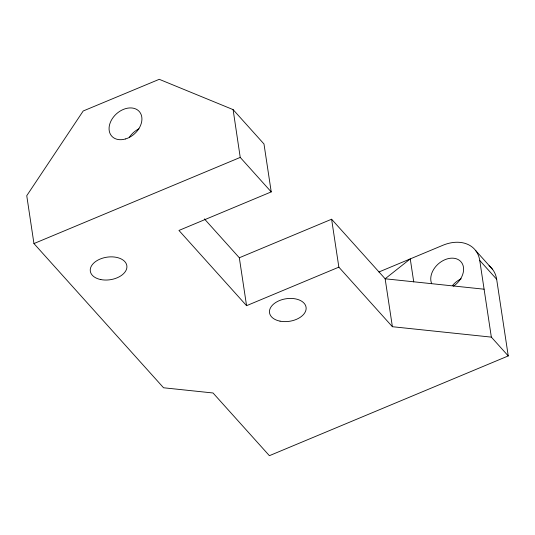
<?xml version="1.0" encoding="UTF-8"?>
<svg xmlns="http://www.w3.org/2000/svg" width="535" height="535" viewBox="0 0 535 535"><rect width="100%" height="100%" fill="white"/><g stroke="black" fill="none" stroke-linecap="round" stroke-linejoin="round"><path stroke-width="0.8" d="M33.946 243.565L240.235 157.417L271.225 191.904L178.944 230.445L246.568 305.686L338.856 267.146L392.389 326.711L491.344 337.124L508.25 355.935L269.393 455.686L213.037 392.984L163.563 387.775L33.946 243.565L26.75 195.696L83.199 110.986L159.256 79.314L233.099 109.615L263.982 143.982L271.225 191.904M204.397 218.909L239.319 257.763L331.606 219.223L385.14 278.788L392.389 326.711M378.907 271.994L442.826 245.297A36.955 26.944 -41.9 0 1 479.748 260.451L496.654 279.257L508.25 355.935M484.095 289.201L385.14 278.788L410.258 258.9L413.736 281.905M475.602 250.48L492.508 269.292M479.748 260.451L491.344 337.124M331.606 219.223L338.856 267.146M239.319 257.763L246.568 305.686M233.099 109.615L240.235 157.417M129.35 137.268A18.478 13.475 -41.9 0 1 138.953 128.821M431.698 283.697A18.478 13.475 -41.9 0 1 441.388 261.575A18.478 13.475 -41.9 0 1 462.454 263.976A18.478 13.475 -41.9 0 1 453.493 286.178M452.443 285.596A18.478 13.475 -41.9 0 1 461.203 278.795M489.03 265.795A36.955 26.944 -41.9 0 1 496.654 279.257M280.026 321.147A18.478 11.402 -8.6 0 0 306.08 307.337A18.478 11.402 -8.6 0 0 277.29 301.586A18.478 11.402 -8.6 0 0 280.026 321.147M100.801 279.571A18.478 11.402 -8.6 0 0 126.855 265.768A18.478 11.402 -8.6 0 0 98.072 260.017A18.478 11.402 -8.6 0 0 100.801 279.571M125.524 138.953A18.478 13.475 -41.9 0 0 139.709 112.029A18.478 13.475 -41.9 0 0 111.247 120.455A18.478 13.475 -41.9 0 0 125.524 138.953"/></g></svg>
